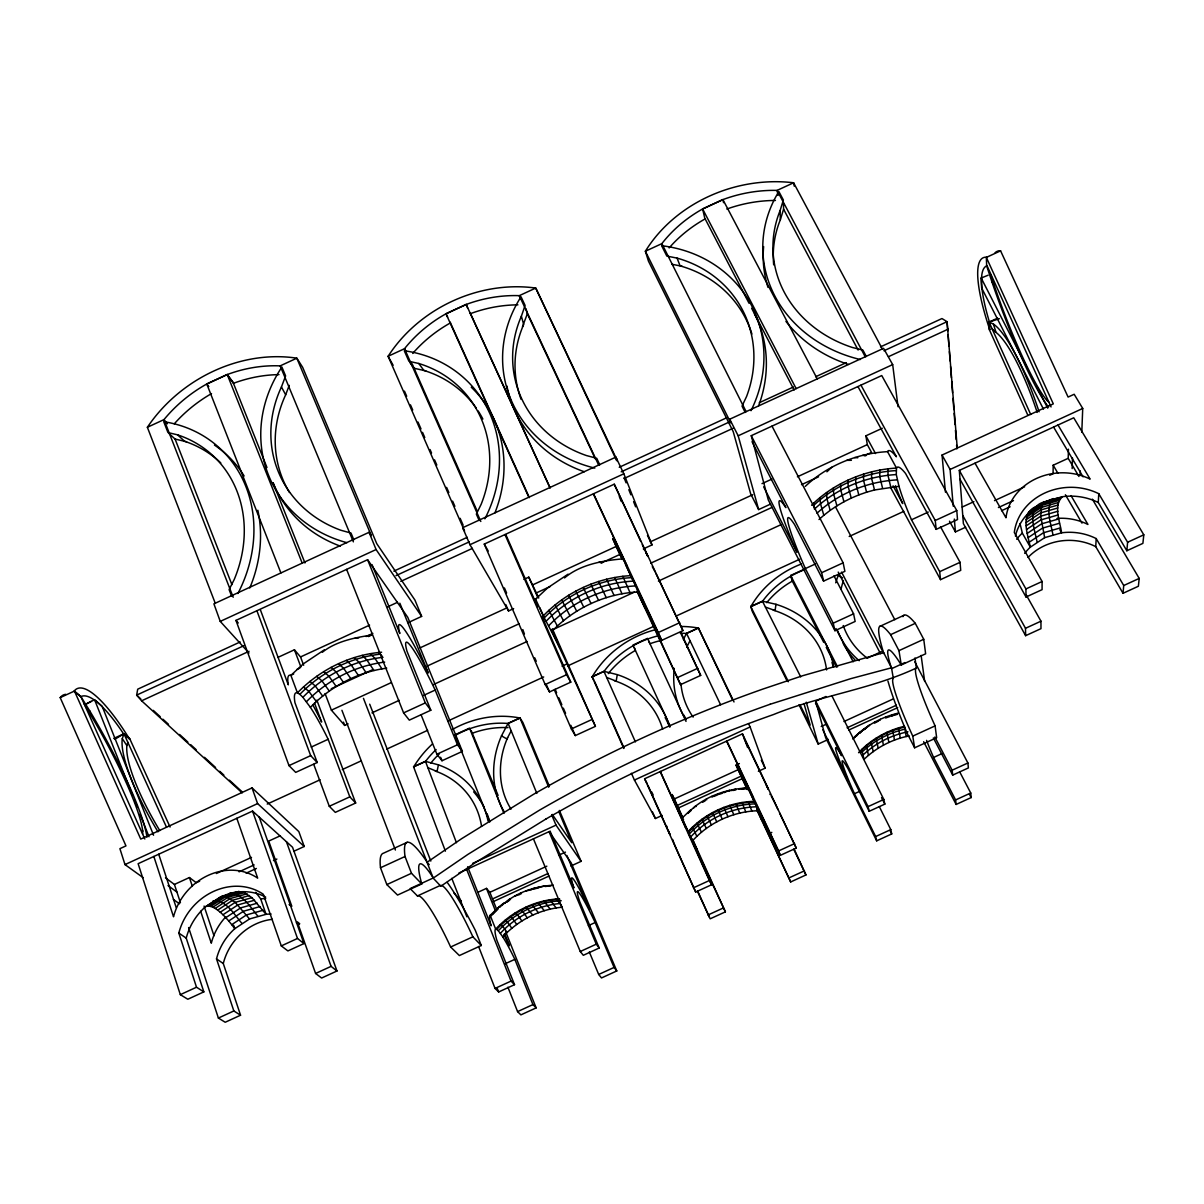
<?xml version="1.0" encoding="UTF-8"?>
<svg xmlns="http://www.w3.org/2000/svg" width="1204" height="1204" viewBox="0 0 1204 1204"><rect width="100%" height="100%" fill="white"/><g stroke="black" fill="none" stroke-linecap="round" stroke-linejoin="round"><path stroke-width="1.5" d="M1026.365 595.182L1040.963 621.189L1040.963 628.654L1025.627 635.682L963.381 523.62L959.317 470.403L1073.727 417.788L1143.8 534.817L1142.897 543.38L1126.839 550.755L1098.274 502.504L1098.77 493.7A56.799 50.312 -1.4 0 0 1014.31 532.499L1042.092 581.502L1042.077 589.659L1026.034 597.018L959.994 479.252M1068.445 449.197L1068.204 458.318L1053.184 465.211L1053.079 473.714L1049.737 475.264M142.644 834.131L142.734 830.67M1024.679 553.358A54.3 48.506 -0.4 0 1 1030.338 547.158C1027.644 533.823 1019.276 513.039 1036.96 506.116L1028.773 512.317M1072.162 468.582L1072.493 457.926M940.49 526.72L960.055 562.313L960.717 570.365L940.52 579.651L939.677 571.674L911.488 519.782A62.668 9.286 65.2 0 1 898.982 486.296L896.288 474.572C866.127 476.302 836.539 488.418 814.461 509.126L813.904 502.956C836.193 482.051 866.067 469.831 896.498 468.07A62.668 9.286 65.2 0 1 905.574 473.503L936.185 529.369L957.511 519.556L956.774 510.586L881.749 375.558L751.251 435.682L768.287 499.946L834.959 630.715L855.156 621.445L853.591 613.829L833.981 575.843M1080.169 474.587L1080.319 470.914M1081.794 432.341L1082.727 408.457L1074.179 394.265L1068.099 397.064L1000.584 250.838A113.913 26.503 65.9 0 0 995.076 252.795M820.014 497.583L820.526 503.799L823.807 515.282L819.006 519.511M1092.344 499.148L1139.21 578.417L1138.382 586.243L1123.031 593.286L1095.745 546.631L1096.197 538.579A54.3 48.506 -0.4 0 0 1061.597 532.8L1044.636 537.661L1030.338 547.158L1022.331 533.086L1019.999 523.544M1059.791 529.685L1061.597 532.8C1060.122 521.648 1052.943 505.77 1062.395 496.695A56.302 49.951 -1.2 0 1 1098.274 502.504M826.516 492.587L826.952 498.847L830.188 510.361L823.807 515.282M833.349 487.996L833.725 494.302L836.915 505.846L830.188 510.361M840.512 483.842L840.813 490.178L843.944 501.767L836.915 505.846M1123.031 593.286L1123.723 585.52L1096.197 538.579M1126.839 550.755L1127.606 542.251L1098.77 493.7M847.947 480.125L848.173 486.506L851.243 498.11L843.944 501.767M855.623 476.889L855.788 483.286L858.798 494.919L851.243 498.11M863.524 474.12L863.614 480.546L866.564 492.21L858.798 494.919M787.341 681.449L752.365 611.587L750.769 606.545L762.448 601.187L775.963 604.303L775.105 610.563L765.443 607.087M871.591 471.848L871.606 478.304L874.495 489.983L898.982 486.296M879.808 470.072L879.748 476.543L882.577 488.252M623.792 748.467L592.097 676.753L603.911 671.32L617.291 674.631L616.162 681.103L606.65 677.446M888.131 468.807L887.98 475.309L890.749 487.018M896.288 474.572L896.498 468.07L887.544 451.666C857.203 453.261 827.374 465.451 805.265 486.401M854.99 737.345L855.186 736.412C866.955 725.034 881.855 717.057 897.778 713.295L891.487 715.959L891.803 714.905M445.42 851.153L413.574 766.797L425.418 761.349L438.437 764.856L437.022 771.478L427.826 767.655M874.781 722.039L874.54 723.062L878.634 721.015M880.004 720.338L880.274 719.285M906.191 736.517L904.445 726.283C888.507 730.076 873.547 738.052 861.733 749.445L864.02 759.378C876.422 747.443 892.299 739.196 909.186 735.915M885.948 716.907L885.662 717.96L890.027 716.455M866.248 745.366L868.475 755.359M871.034 741.604L873.201 751.627M773.69 264.865A122.025 107.367 -1.7 0 1 780.342 219.745L783.593 209.195L783.458 203.687M780.342 219.745L780.072 210.64L783.368 200.014L778.853 191.526A133.298 117.104 -1.8 0 0 860.333 359.529M876.106 738.157L878.198 748.226M127.835 742.296L126.796 745.487L122.296 738.624L123.937 733.748L129.776 738.789L170.08 827.073M881.403 735.057L883.435 745.171M525.997 308.781L527.352 313.762L522.476 326.72M517.81 388.666A120.761 108.526 -11.4 0 1 523.68 324.478L521.377 316.216L525.094 305.44L521.031 296.786A131.913 118.383 -11.5 0 0 594.821 468.115M886.912 732.303L888.868 742.447M892.6 729.91L894.497 740.099M353.795 539.768L351.011 533.071L340.822 530.242A123.53 110.753 -22 0 1 281.435 386.981L285.604 375.934L281.902 367.039A133.855 120.024 -22 0 0 346.918 542.688M289.472 492.496A122.537 110.031 -22.1 0 1 285.679 394.777L289.231 385.37M898.455 727.908L900.276 738.112M683.405 639.505L686.521 633.349L698.365 627.901L734.019 701.962M686.671 647.3L690.012 640.663M504.07 811.616A95.312 83.678 -37.3 0 1 501.496 735.855L508.088 723.348L519.932 717.9L522.837 722.415L549.355 786.242M511.173 730.888L506.929 738.985L501.496 735.855M322.356 652.252C335.871 641.431 354.488 637.638 371.479 635.095L368.484 636.57M853.004 739.045L855.186 736.412L853.094 738.594M1062.395 496.695L1044.816 501.752L1041.671 505.409L1040.738 516.2L1044.636 537.661M687.71 813.272C703.061 796.973 725.937 788.786 748.045 787.943A47.197 0.933 65.2 0 1 752.681 796.581L726.539 741.062M501.361 905.935C515.041 892.766 534.561 886.415 553.298 885.166M856.164 736.096L859.671 732.348L856.119 736.336M564.525 577.92C580.373 564.465 602.843 560.582 623.16 558.837L680.561 684.655L700.683 675.414L680.606 631.814M858.572 752.711L861.733 749.445M859.4 752.485C871.395 739.918 887.213 731.264 904.053 727.231M687.815 813.437L691.277 810.352L690.87 809.645L681.931 818.269L685.618 827.344L660.364 771.448M794.053 848.91L805.943 874.947L790.682 881.945L768.438 833.951A47.392 0.948 65.2 0 1 758.068 810.728L754.336 801.322C729.323 801.999 704.852 813.212 688.011 831.723L711.564 884.759L695.701 892.029L644.607 778.762L742.462 733.853L796.25 848.067L780.358 855.352L759.092 810.187A47.392 0.948 65.2 0 0 754.336 801.322L748.045 787.943L738.865 789.102M697.372 891.141L710.149 918.818L725.395 911.849L688.402 832.31C705.183 813.859 729.564 802.692 754.487 802.014M690.735 836.9C707.395 818.554 731.626 807.463 756.383 806.8M692.601 840.738C709.201 822.452 733.371 811.391 758.068 810.728M558.987 898.876C534.967 900.08 511.911 911.518 495.672 929.142A47.498 5.478 66.1 0 0 496.71 939.857L514.529 984.676L498.652 991.961L495.055 988.424L478.575 946.494M505.334 903.135L504.25 902.759L499.284 906.642L490.178 915.341L495.672 929.142L496.77 929.383C512.949 911.819 535.915 900.411 559.845 899.222M507.922 987.22L517.585 1011.616L520.896 1014.867L536.156 1007.883L532.936 1004.587L514.845 959.347A47.498 5.478 66.1 0 0 502.79 936.908L498.351 930.782C514.469 913.294 537.36 901.916 561.214 900.727M500.382 933.326C515.763 916.59 537.315 905.574 559.995 903.527L562.238 907.199C539.618 909.231 518.126 920.217 502.79 936.908M492.391 914.513L498.05 909.065M693.519 808.08L695.761 805.807L696.153 806.529M811.616 505.259L813.904 502.956M505.815 534.606L537.706 607.057A62.217 2.137 65.3 0 1 535.584 599.156L547.564 587.943L568.092 574.157M554.427 690.012L571.373 728.947L575.301 735.584L595.408 726.358L567.054 663.871A62.473 2.152 65.3 0 0 551.613 631.739C573.962 608.11 605.552 593.527 638.045 591.977M631.001 575.647C597.937 577.273 565.82 592.097 543.064 616.117A62.473 2.152 65.3 0 0 545.337 624.379L570.771 682.171L549.551 691.924L545.186 684.534L484.279 544.088L614.251 484.204L682.924 630.61L661.673 640.377L630.911 575.181L631.799 577.649C598.9 579.274 566.933 594.023 544.268 617.923L551.613 631.739M546.149 621.219C568.694 597.41 600.51 582.721 633.274 581.126L625.493 564.465M548.618 625.869C571.057 602.15 602.752 587.522 635.366 585.942M324.297 649.859L303.303 663.886L290.886 675.354A63.105 9.813 65.1 0 0 288.298 684.835L260.44 609.961M313.732 764.344L329.294 806.289L335.314 812.369L355.677 803.008L349.822 796.852L328.15 739.286A63.36 9.888 65.2 0 0 310.406 707.365C330.633 686.446 357.769 671.982 386.725 668.16M381.608 652.237C349.792 654.795 319.557 670.041 297.433 692.872A63.36 9.888 65.2 0 0 294.965 702.745L317.209 762.508L295.702 772.381L288.99 765.609L235.954 620.391L367.596 559.709L407.765 617.321L462.381 751.371L442.003 760.747L436.901 754.216L421.084 714.8M293.716 673.909L290.886 675.354L297.433 692.872L299.871 694.332C321.137 672.344 349.928 657.565 380.404 654.148L382.18 656.255M310.406 707.365L302.896 697.312C324.057 675.414 352.712 660.695 383.053 657.309M306.448 701.706C327.142 680.305 355.014 665.707 384.663 662.11M506.357 902.157L509.442 899.222L510.511 899.629M826.922 471.802L831.708 467.272M861.808 752.304C873.547 741.002 888.386 733.07 904.234 729.308M862.666 755.359C875.097 743.395 891.035 735.132 907.966 731.821M813.814 505.319C835.997 484.52 865.736 472.344 896.017 470.598M817.004 513.205C838.797 493.143 867.813 481.555 897.281 479.854M1027.764 513.506L1042.498 503.739L1059.956 498.712M1026.997 515.131L1041.671 505.409L1059.069 500.397M1026.47 517.193L1041.084 507.501L1058.436 502.504M1026.169 519.661L1040.738 509.999L1058.03 505.033M1026.094 522.551L1040.617 512.904L1057.849 507.953M1026.244 525.802L1040.738 516.2L1057.91 511.248M1026.636 529.429L1041.069 519.842L1058.211 514.921M1027.238 533.402L1041.641 523.83L1058.722 518.939M1028.065 537.691L1042.423 528.15L1059.475 523.258M1029.089 542.282L1043.432 532.77L1060.423 527.894M271.096 914.017A54.586 48.642 -51.7 0 0 266.054 914.318L249.544 918.953L234.795 928.675A54.586 48.642 -51.7 0 0 216.509 958.896L233.847 1010.954L240.559 1015.213L225.208 1022.256L218.391 1018.057L188.607 927.562M299.736 923.784L297.298 921.812L315.598 973.464L321.618 978.039L336.969 970.996L292.542 847.255L252.539 811.075L138.129 863.689L180.329 994.654L187.809 999.245L203.837 991.885L186.229 938.127A56.618 50.101 -50.9 0 1 205.297 906.898L220.618 896.829L225.87 896.468L235.216 902.368L249.544 918.953M205.297 906.898L222.168 896.227M206.922 906.266L208.728 906.115L223.929 896.122L232.312 893.022C243.84 895.926 250.628 907.289 257.686 915.958M208.728 906.115L210.715 906.431L225.87 896.468L242.787 891.697L251.937 897.672L266.054 914.318L260.696 898.891L255.73 892.284M210.715 906.431L212.882 907.214L227.977 897.266L244.848 892.525M212.882 907.214L215.2 908.433L230.25 898.53L247.061 893.804M215.2 908.433L217.653 910.119L232.658 900.231L249.424 895.52M217.653 910.119L220.257 912.211L235.216 902.368L251.937 897.672M220.257 912.211L222.981 914.739L237.895 904.911L254.556 900.231M222.981 914.739L225.81 917.659L240.68 907.876L257.295 903.196M225.81 917.659L228.73 920.97L243.554 911.202L260.139 906.552M228.73 920.97L231.725 924.657L246.519 914.905L263.059 910.269M545.954 819.006L475.098 862.786L440.83 886.249L433.199 878.137L467.92 854.389L539.678 810.051A2450.215 1838.237 65.1 0 1 770.169 704.25M506.628 902.263L509.217 900.502M114.711 739.376L123.937 733.748L166.513 827.223M1053.38 498.576L1043.537 502.519M702.624 802.27L705.303 800.69M1044.816 501.752C1025.462 506.448 1034.642 528.857 1037.05 541.89M91.233 701.36L84.611 704.807L92.964 700.547M215.335 603.445L147.37 427.285L164 419.594A126.856 106.403 -34.1 0 1 206.787 383.986L227.044 374.625A126.856 106.403 -34.1 0 1 280.171 365.881L296.831 358.175L302.655 367.325L376.747 543.651L414.928 600.059L421.641 616.403L407.975 622.694M463.826 529.308L388.109 356.279L404.529 348.693A124.599 106.403 -25.8 0 1 445.992 313.777L465.993 304.537A124.599 106.403 -25.8 0 1 519.3 295.657L535.75 288.057L617.276 460.65L615.876 457.114L462.667 527.728L469.966 544.705L508.539 610.955L513.656 608.592M770.5 504.115L758.64 509.578L750.679 493.851L733.236 431.709L648.444 261.118L645.374 251.245L661.869 243.629A125.667 106.509 -15.9 0 1 702.624 208.969L722.701 199.683A125.667 106.509 -15.9 0 1 777.092 190.398L793.602 182.767L882.321 348.949M520.083 894.391L514.845 896.047M280.908 572.953L206.787 383.986L227.24 374.534L233.124 382.496L266.972 467.528M233.124 382.496L227.044 374.625M528.812 497.237L445.992 313.777L466.189 304.446L549.852 487.545M749.023 303.242L704.761 218.135L702.624 208.969L722.897 199.593L817.275 378.884M147.37 427.285A138.415 116.111 -34.2 0 1 296.831 358.175L371.314 535.629L369.071 532.303L213.906 603.851L220.242 621.399L248.972 653.019M1048.564 407.012A117.179 14.93 69.5 0 1 991.81 281.525L986.678 265.903L986.332 257.415L1000.584 250.838M220.242 621.399L376.084 549.551L421.641 616.403M143.141 877.656L124.99 864.592L119.903 848.669L125.968 845.885L60.2 697.628L74.437 691.066L80.924 696.664L89.608 710.676A117.932 17.97 61.1 0 1 146.948 837.231M129.776 738.789L129.445 738.94A114.32 28.429 64.8 0 0 74.076 691.231L80.924 696.664L144.826 839.007M240.168 641.958L137.707 689.185L136.654 695.114L141.605 700.803L242.154 792.864M393.843 571.147L467.272 537.3M619.247 467.272L726.825 417.698M759.257 402.738L793.406 387.011M815.605 376.777L846.352 362.615M880.5 346.872L941.964 318.548L947.066 321.679L957.27 448.249M794.234 186.153L793.602 182.767A137.121 116.231 -15.9 0 0 645.374 251.245L730.753 422.89L729.729 419.218L883.555 348.332L892.676 364.601L898.018 406.696M244.141 645.585L136.654 695.114L140.808 698.937M395.996 575.617L469.349 541.815M621.204 471.833L728.691 422.303M883.947 350.77L947.066 321.679L947.789 331.025M469.966 544.705L623.822 473.804L615.876 457.114M141.605 700.803L249.032 651.304M400.797 581.381L472.404 548.377M624.169 478.455L733.296 428.172M888.462 356.685L948.135 329.174M758.64 509.578L738.187 435.788L892.676 364.601M1027.87 415.275L989.372 329.715L989.056 322.085L997.634 318.127M277.913 657.399L294.423 649.784L300.533 656.948L303.664 665.255M387.598 606.876L397.516 602.301M989.372 329.715L989.718 329.565A113.898 25.69 65.8 0 1 986.678 257.25M113.718 738.443L123.937 733.748M300.533 656.948L369.583 625.132M366.106 636.51L372.864 633.394M523.906 579.395L528.797 577.137L538.745 597.982M532.92 584.783L616.132 546.466L612.686 538.504L622.152 558.822M762.012 483.632L771.854 479.102M864.698 455.579L871.545 452.433L867.301 444.622L865.902 435.803L882.291 428.263M536.487 592.85L550.093 586.574M601.142 563.081L619.864 554.457M331.25 688.733L372.202 669.875M419.985 647.887L507.004 607.824M650.326 541.845L752.711 494.724M797.409 476.799L867.301 444.622M643.463 548.843L652.011 544.915L623.822 473.804M801.503 484.67L818.585 476.799M325.065 693.534L331.386 710.164L391.165 682.653M427.029 666.143L519.255 623.702M650.777 563.171L772.05 507.366M331.386 710.164L344.675 725.425L348.076 723.845M371.961 712.873L399.231 700.322M433.335 684.624L527.111 641.476M552.696 629.707L634.538 592.052M658.407 581.081L781.17 524.598M945.441 492.165L942.055 455.052L1053.304 403.867L986.332 257.415M311.264 747.052L328.15 739.286M423.356 695.491L435.186 690.058L457.445 744.779L462.381 751.371M288.99 765.609L310.677 755.63L317.209 762.508M403.596 712.888L425.313 702.895L430.821 710.24L409.3 720.142L403.596 712.888L346.617 569.387M293.957 851.198L304.221 846.487L298.818 831.573L252.042 787.898L140.748 839.083L74.437 691.066M953.237 506.192L950.106 469.455L1082.727 408.457M124.99 864.592L257.611 803.595L304.221 846.487M562.057 666.173L567.054 663.871M267.213 804.076L320.129 779.756M342.312 769.552L361.08 760.913M386.68 749.144L427.646 730.316M448.129 720.895L543.696 676.949M567.596 665.962L654.63 625.929M676.814 615.741L799.697 559.228M849.196 536.472L903.813 511.354M545.186 684.534L566.587 674.692L570.771 682.171M661.673 640.377L658.302 632.521L679.748 622.664M823.702 642.349L792.307 581.096L790.682 575.467L805.055 568.86M834.959 630.715L833.228 623.175L805.371 568.574L815.409 563.954M911.488 519.782L928.254 512.076M454.962 734.816L469.515 728.119L503.979 813.392M658.407 635.787A89.036 82.384 -24.1 0 0 603.987 671.441L592.157 676.874A97.133 89.894 -24.1 0 1 655.698 629.647M680.305 633.244A89.036 82.384 -24.1 0 1 686.566 633.47L698.41 628.036L732.544 699.945M962.222 507.034L973.901 501.662M843.146 562.825L844.892 571.328L823.581 581.111L821.655 572.713L843.146 562.825L772.005 426.111M936.185 529.369L935.252 520.489L956.774 510.586M805.341 569.432A88.253 80.894 -12.3 0 0 762.493 601.308L750.814 606.665A96.29 88.268 -12.2 0 1 801.488 563.954M436.901 754.216L457.445 744.779M413.574 766.797L425.494 761.455A89.563 82.248 -38.3 0 1 436.119 749.565M455.338 735.358A89.563 82.248 -38.3 0 1 508.163 723.469L520.008 718.02A97.72 89.743 -38.3 0 0 452.162 729.609M329.294 806.289L349.822 796.852M994.504 500.638L1024.634 486.792M165.49 877.851L174.414 884.428L189.419 877.535L196.282 882.743L199.638 881.208M280.397 835.726L268.718 841.099L291.804 906.281A54.346 48.341 -51 0 0 289.095 904.58M998.402 507.531L1013.497 500.593M949.504 521.212L955.419 531.912L965.668 527.202M1001.562 510.707L1010.111 506.779M216.374 873.517L251.516 857.368M239.054 871.831L254.134 864.908M246.113 873.186L256.362 868.475M273.458 860.619L276.875 859.054M677.521 677.581L697.823 668.265M571.373 728.947L591.661 719.631M939.677 571.674L960.055 562.313M833.228 623.175L853.591 613.829M407.283 842.273L383.399 853.23A125.953 18.828 66.2 0 0 380.494 867.768L386.845 884.594L397.546 895.069L421.776 883.947A70.434 9.572 66 0 1 433.305 877.957L410.143 888.597L417.427 895.942A68.101 9.737 66.2 0 1 450.642 947.006L459.371 955.555L481.284 945.501L475.309 930.316A120.897 15.848 66.2 0 0 447.151 882.291M879.823 626.381L903.828 615.349M380.494 867.768L405.026 856.495A125.968 17.277 66.1 0 1 427.164 862.154M841.566 572.111L883.826 653.576A126.269 13.68 64.6 0 1 890.614 634.674L915.281 623.341L923.739 639.279L925.635 653.802L901.269 664.984A70.6 7.585 64.7 0 0 891.652 668.656L904.956 662.546M867.708 657.956L881.283 651.725M1026.034 597.018L1025.913 588.937L1042.092 581.502M1127.606 542.251L1143.8 534.817M386.845 884.594L411.482 873.291L421.776 883.947M901.269 664.984L898.967 650.657L923.739 639.279M631.423 773.299L634.433 780.057L750.122 726.96L748.527 723.619M281.3 945.908L297.493 938.473L303.95 943.56L287.891 950.919L281.3 945.908L263.3 894.256A57.115 50.448 -50.7 0 0 178.824 933.055L196.508 987.22L203.837 991.885M879.296 806.59L890.794 829.616L891.712 833.951L876.678 840.828L825.643 737.646L815.71 701.179L825.944 696.484M180.329 994.654L196.508 987.22M472.57 863.418L556.007 825.131L581.096 861.342L570.952 865.992M458.89 873.035L549.039 831.663L571.178 862.862L616.779 970.951L601.503 977.949L598.704 974.472L589.328 951.988M417.427 895.942L440.333 885.437M914.935 657.971L916.394 668.024C870.974 689.335 820.074 695.581 773.555 714.529A2393.507 1803.321 65.1 0 0 545.954 819.006M1025.627 635.682L1025.507 628.292L1040.963 621.189M1123.723 585.52L1139.21 578.417M747.278 789.643L736.05 765.097L739.376 763.577M821.203 726.524L826.11 724.266M683.571 819.924L672.058 794.459L674.33 798.959L737.932 769.777M843.974 721.527L893.157 698.967M478.138 892.194L486.446 888.386L489.862 892.314L496.68 909.321M558.807 855.186L565.459 852.131M677.265 805.446L740.957 776.219M847.104 727.803L896.363 705.213M489.862 892.314L546.827 866.188M218.391 1018.057L233.847 1010.954M315.598 973.464L331.085 966.361L336.969 970.996M634.433 780.057L655.412 818.509L662.155 815.409M677.355 808.441L743.169 778.251M758.369 771.282L765.112 768.182L750.122 726.96M799.004 704.731L818.193 744.072L828.337 739.406M848.639 730.106L897.687 707.606M492.526 898.936L547.88 873.547M493.249 901.63L548.994 876.06M450.642 947.006L472.886 936.817L481.284 945.501M935.102 725.877L936.652 737.706L914.634 747.804L912.752 736.111L935.102 725.877A68.282 7.886 64.6 0 1 916.394 668.024M876.678 840.828L875.654 836.554L854.464 793.722L859.46 791.434M926.598 740.37A46.685 4.997 64.6 0 0 933.597 757.451L941.919 753.629M768.438 833.951L771.824 832.4M504.702 963.983L514.845 959.347M588.38 925.635L595.152 922.535L614.07 967.429L616.779 970.951M883.811 799.426L884.835 804.121L869.183 811.285L868.069 806.635L883.811 799.426L831.889 695.807M693.414 887.83L709.397 880.515L711.564 884.759M967.896 762.99L968.377 767.926L952.71 775.105L952.138 770.214L967.896 762.99L914.799 661.869M780.358 855.352L778.627 850.912L794.625 843.583M495.055 988.424L511.038 981.094L514.529 984.676M580.268 951.521L596.266 944.177L599.201 948.015L583.308 955.299L580.268 951.521L533.432 838.827M875.654 836.554L890.794 829.616M970.74 793L971.176 797.56L956.126 804.453L955.6 799.938L970.74 793L959.663 771.794M708.042 914.965L723.378 907.951M789.087 877.851L804.453 870.823M517.585 1011.616L532.936 1004.587M598.704 974.472L614.07 967.429M296.921 669.424L299.856 668.145M713.641 796.536L717.93 794.73L717.629 793.948M532.078 888.838L544.118 886.069L549.611 885.933M1043.447 409.104L981.651 287.997L981.185 278.019L988.123 275.219M212.626 901.254C225.931 898.921 234.178 914.814 241.838 923.227M220.618 896.829L230.581 893.142L239.205 891.442L237.7 892.014A56.618 50.101 -50.9 0 1 265.708 897.085M719.405 794.234L722.34 793.225M531.581 889.786L526.193 890.855M731.264 790.607L735.659 789.102L735.885 789.884L732.845 790.486M770.169 704.25L850.746 678.665L891.502 667.799L893.368 678.589A68.267 7.074 64.7 0 0 912.752 736.111M1030.714 414.492L989.056 322.085L999.38 318.699M866.564 492.21L874.495 489.983M891.487 715.959L897.431 714.348M533.056 889.289L539.016 887.694M545.051 886.505L551.131 885.738M1061.055 497.478L1052.07 499.359C1045.328 509.789 1051.032 523.424 1052.898 534.606M239.19 891.667L229.046 893.714L232.312 893.022M742.04 789.071L746.676 788.786M846.788 460.334L851.379 460.304M355.33 637.894L358.717 637.954M598.839 562.313L602.436 562.509M854.659 457.58L857.775 457.761M862.711 455.338L865.857 455.714M745.201 412.445L742.04 406.139L746.615 396.387A121.965 110.151 -28.5 0 0 677.054 258.107L666.835 256.076L661.628 245.706A131.973 119.181 -28.5 0 1 751.01 410.699M671.666 264.203L682.156 266.295M476.077 407.87A120.46 107.984 -40.6 0 0 423.853 370.426L418.781 363.488L408.939 361.32L404.273 350.77A131.371 117.601 -40.6 0 1 484.881 518.834M425.825 370.862L414.086 368.273L409.977 362.72M500.111 924.627L502.76 926.312L507.17 932.453M220.799 462.938A122.778 107.171 -48.2 0 0 184.648 441.311L177.59 434.855L167.958 432.552L163.729 421.701A133.915 116.713 -48.2 0 1 237.88 593.542M169.132 433.636L175.077 439.039L186.575 441.778M504.837 920.428L507.441 922.129L511.82 928.299M509.819 916.545L512.392 918.276L516.727 924.476M515.026 913.023L517.554 914.769L521.874 920.985M520.444 909.848L522.942 911.624L527.232 917.839M500.382 906.988L499.284 906.642L491.292 915.627L490.178 915.341A47.302 5.448 66.1 0 0 491.127 925.831L467.649 866.805M526.058 907.033L532.755 915.085M531.822 904.625L538.444 912.692M537.721 902.609L544.268 910.706M543.726 900.998L550.198 909.125M549.792 899.809L556.188 907.951M555.917 899.042L559.995 903.527M520.444 893.263L521.467 893.699M989.056 322.085L993.466 324.102A105.606 23.343 72.4 0 1 1039.082 411.813M992.231 329.128L995.919 332.184L993.466 324.102M842.544 577.83L838.15 575.708A94.755 82.579 -17.3 0 0 835.726 582.826M303.513 686.957L308.916 691.442L316.366 701.556M309.94 681.419L315.282 685.964L322.672 696.108M316.697 676.302L321.965 680.892L329.309 691.081M323.741 671.621L328.948 676.257L336.232 686.476M178.824 933.055L186.229 938.127M216.509 958.896L223.282 963.531L240.559 1015.213M331.055 667.392L336.187 672.073L343.411 682.307M338.58 663.63L343.637 668.34L350.8 678.62M173.406 899.448L179.456 903.813M168.018 885.557L176.928 892.074M346.3 660.364L351.297 665.105L358.386 675.414M354.172 657.61L359.093 662.381L366.136 672.705M362.163 655.367L367.009 660.168L373.992 670.508M370.245 653.667L375.016 658.468L381.924 668.837M378.357 652.493L380.404 654.148M129.445 738.94L123.606 733.898A104.763 26.037 64.8 0 0 80.578 696.83M496.77 929.383L498.351 930.782M153.269 710.36L160.192 716.696M162.961 719.239L168.5 724.311M179.577 734.47L187.869 742.085M190.638 744.629L196.177 749.701M204.484 757.316L215.561 767.475M219.715 771.282L223.869 775.09M229.392 780.162L241.853 791.585M1046.592 400.074L1048.925 402.226M299.871 694.332L302.896 697.312M453.893 892.977L461.343 900.998M429.241 864.683L427.044 862.305L461.644 838.676L533.161 794.535A2423.306 1828.123 65.1 0 1 762.809 689.094L802.767 675.685L883.661 652.688L891.502 667.799M235.954 620.391L238.272 622.995M425.494 761.455L456.451 842.695M167.356 423.808L164 419.594L233.2 597.259M206.787 383.986L208.804 386.619M231.725 924.657L234.795 928.675L233.621 925.244M552.275 814.416L571.719 842.695L558.776 811.496M471.2 730.587L498.095 795.438M991.81 281.525L994.007 284.791L990.696 274.693M688.402 832.31L681.931 818.269L682.337 818.901M508.163 723.469L536.849 793.391M548.904 610.323L557.362 626.05M692.36 827.268L696.89 836.344M555.134 604.905L563.472 620.722M84.235 704.009L90.767 715.041L89.608 710.676M561.711 599.893L569.928 615.771M1058 425.012L1090.117 479.117A56.543 49.981 -2.1 0 0 1005.972 517.78L975.014 463.179M1053.666 427.194L1083.058 476.814M1068.204 458.318L1078.965 476.498M1053.184 465.211L1057.88 473.217M1071.033 495.642L1087.934 524.462A54.06 48.205 -1.1 0 0 1057.022 518.412M1065.389 494.754L1082.005 523.153M697.011 823.115L701.465 832.235M462.667 527.728L464.578 531.024M568.589 595.288L576.701 611.256M484.279 544.088L488.222 551.041M959.317 470.403L1025.913 588.937M942.055 455.052L950.106 469.455M393.151 365.309L388.109 356.279A135.932 116.126 -25.8 0 1 535.75 288.057L616.644 460.665M962.764 515.508L1025.507 628.292M860.965 385.13L935.252 520.489M858.061 386.77L896.408 456.783A62.412 9.196 65.3 0 0 887.544 451.666M575.768 591.134L583.744 607.162M865.902 435.803L875.534 453.562M893.067 485.844L902.699 503.588A62.412 9.196 65.3 0 1 895.46 485.754M281.435 386.981L285.679 394.777M890.343 487.123L940.52 579.651M701.917 819.262L706.312 828.442M406.139 351.643L404.529 348.693L480.817 521.482M866.293 356.489L862.907 350.108L852.357 347.474A123.004 108.059 -1.8 0 1 780.072 210.64M865.255 356.805L777.092 190.398L778.085 195.439M644.607 778.762L647.15 783.548M651.454 791.645L653.17 794.881M783.593 209.195L858.121 350.048M592.097 676.753L593.783 679.944M835.531 506.914L894.813 619.699M583.188 587.432L591.029 603.52M890.614 634.674L898.967 650.657M969.446 794.264L971.176 797.56M702.624 208.969L796.145 388.621M751.627 308.254L794.158 390.021M934.846 737.014L952.138 770.214M933.356 737.901L952.71 775.105M838.225 572.111L880.455 653.652M933.597 757.451L955.6 799.938M923.664 741.709L956.126 804.453M835.982 628.578L853.169 661.748M914.634 747.804L907.154 733.266A121.168 12.552 64.6 0 1 887.935 681.012M751.251 435.682L821.655 572.713M752.033 441.702L785.866 507.636A62.367 5.644 65.3 0 0 797.003 552.2L763.637 486.807M823.581 581.111L794.565 524.583A62.638 5.689 65.3 0 0 805.371 568.574M790.682 575.467L837.563 666.85M826.245 647.316L836.434 667.182M981.185 278.019L1026.41 366.452M1036.644 386.484L1047.751 408.171M729.729 419.218L738.187 435.788M603.987 671.441L635.411 741.875M762.493 601.308L800.705 676.874M746.134 411.663L661.869 243.629L662.832 246.85M881.569 797.62L884.835 804.121M750.769 606.545L788.424 681.705M800.148 705.092L810.187 725.139L803.971 703.527M707.079 815.755L711.413 824.966M590.818 584.196L598.538 600.344M890.057 830.625L891.712 833.951M815.71 701.179L868.069 806.635M815.514 703.151L841.596 755.691A46.474 3.025 64.9 0 0 848.083 780.824L822.768 729.669M869.183 811.285L848.173 768.95A46.655 3.04 64.9 0 0 854.464 793.722M445.992 313.777L447.632 317.119M598.644 581.457L606.229 597.666M761.304 760.191L765.112 768.182M647.481 535.404L652.011 544.915M744.373 738.925L768.363 789.403A47.212 1.309 65.1 0 0 766.391 785.58M777.98 809.66L774.804 802.978A47.392 1.324 65.1 0 0 771.297 796.311M779.575 813.001L796.25 848.067M720.579 704.731L686.566 633.47M794.008 849.813L805.943 874.947M640.724 541.379L614.251 484.204M642.304 544.72L647.812 556.383A62.262 1.4 65.3 0 0 645.72 552.335M655.909 573.495L682.924 630.61M680.772 633.229L700.683 675.414M466.189 304.446L467.588 307.893M726.87 741.002L778.627 850.912M748.226 788.68L755.179 803.866C730.346 804.543 706.041 815.665 689.32 834.056L683.104 820.571M736.05 765.097L747.157 788.71M756.669 808.937L762.222 820.737A47.197 0.933 65.2 0 1 757.105 809.419M756.744 809.78L790.682 881.945M599.773 464.804L596.732 458.288L586.453 455.563A121.739 109.248 -11.5 0 1 521.377 316.216M598.674 465.105L519.3 295.657L520.61 298.743M527.352 313.762L595.318 458.874M706.281 799.14L706.643 799.907M692.18 839.263L697.387 850.46L692.782 840.287M593.542 493.745L658.302 632.521M593.467 494.212L626.953 565.985L623.16 558.837M637.142 590.968L645.028 607.9L637.849 592.112M616.132 546.466L622.227 559.529M637.202 591.661L680.561 684.655M686.024 721.407L647.511 638.376L632.958 645.073L670.357 726.539M712.482 812.595L716.741 821.85M634.327 647.677L635.426 650.416A88.539 82.007 -24.1 0 0 608.246 673.608M614.055 595.468L606.605 579.229M470.162 312.844L550.198 488.026M1051.062 406.937L987.039 265.738A104.372 23.538 65.8 0 0 989.387 321.919L989.718 329.565M722.265 819.096L718.066 809.81M622.001 593.783L614.672 577.514M674.33 798.959L682.608 817.26M692.541 839.218L725.395 911.849M660.183 771.614L709.397 880.515M450.115 322.115L529.369 497.628M727.953 816.703L723.845 807.387M630.008 592.624L622.829 576.31M698.019 891.758L709.382 917.132M647.918 785.249L669.966 834.522A47.182 1.053 65.4 0 1 668.325 830.549M695.701 892.029L676.106 848.233A47.362 1.053 65.5 0 1 672.63 839.459M733.793 814.717L729.759 805.356M648.7 641.07L649.904 643.764A88.539 82.007 -24.1 0 1 660.484 640.603M652.523 812.053L655.412 818.509M594.595 681.479L623.913 747.774M552.35 628.789L595.408 726.358M528.797 577.137L537.842 597.635M552.154 630.083L559.679 647.15A62.217 2.137 65.3 0 0 551.477 629.782M412.099 363.774L477.341 511.504M479.177 520.534L476.348 514.108L481.148 504.295A121.423 108.676 -40.6 0 0 418.781 363.488M739.753 813.106L735.794 803.73M539.813 607.794L544.268 617.923L535.584 599.156M504.958 534.561L566.587 674.692M404.439 391.104L406.696 396.251M410.459 404.86L412.716 410.007M417.984 422.047L421.009 428.925M422.514 432.356L424.771 437.519M430.039 449.559L431.544 452.99M434.554 459.868L436.811 465.03M446.594 487.379L448.851 492.541M452.614 501.135L454.871 506.297M460.139 518.322L463.149 525.2M745.803 811.902L741.92 802.511M555.119 689.275L556.624 692.706M558.852 697.853L561.847 704.716M563.337 708.148L565.579 713.295M570.816 725.305L575.301 735.584M504.416 587.928L506.613 592.985M534.757 657.851L536.247 661.267M546.601 685.121L549.551 691.924M751.913 811.12L748.12 801.714M505.755 604.513L508.539 610.955M711.865 796.356L712.211 797.138M581.096 861.342L559.378 810.412M551.673 814.867L556.007 825.131M566.858 855.442L589.448 909.02A47.317 3.461 65.8 0 0 573.932 887.86L550.047 831.016M599.201 948.015L579.786 901.781A47.513 3.477 65.8 0 1 595.152 922.535M549.039 831.663L596.266 944.177M280.171 365.881L353.374 541.845M519.932 717.9L548.708 787.235M619.277 496.484L621.384 501.616M399.848 603.189L428.233 672.991A63.15 6.186 65.2 0 0 399.833 633.485L372.021 564.631M369.071 532.303L376.084 549.551M430.821 710.24L406.967 651.183A63.406 6.246 65.2 0 1 435.186 690.058M367.596 559.709L425.313 702.895M440.604 757.256L442.003 760.747M505.68 931.791L536.156 1007.883M486.446 888.386L495.491 910.976M504.521 933.551L509.382 945.727A47.302 5.448 66.1 0 0 503.814 934.62M455.654 736.562L489.772 821.986M273.188 483.135L304.958 562.96M153.555 835.23L102.144 706.251L94.544 699.629L132.47 795.091M624.063 477.717L626.095 482.849M628.819 489.697L630.866 494.829M633.59 501.677L635.622 506.809M466.685 869.454L511.038 981.094M227.24 374.534L302.204 563.141M134.547 800.299L137.301 807.237M140.055 814.19L149.025 836.75M677.054 258.107L680.109 265.888A121.002 109.413 -28.5 0 1 751.898 334.02M497.297 988.499L498.652 991.961M451.786 878.363L466.896 916.801M175.077 439.039L231.89 584.617M369.688 704.189L430.836 861.071M363.457 698.335L433.199 878.137M231.68 596.251L229.106 589.629L234.178 579.606A123.771 107.863 -48.2 0 0 177.59 434.855M405.026 856.495L411.482 873.291M341.921 710.3L395.394 850.039M343.426 722.144L344.675 725.425M316.833 700.141L355.677 803.008M294.423 649.784L300.91 666.986M314.515 703.121L321.649 722.039A63.105 9.813 65.1 0 0 312.634 704.641M742.462 733.853L747.609 747.518M256.903 610.744L310.677 755.63M723.529 791.931L723.815 792.714L729.549 790.306L729.805 791.103M286.447 841.746L331.085 966.361M252.042 787.898L257.611 803.595M259.191 817.095L303.95 943.56M252.539 811.075L297.493 938.473M236.812 818.299L257.671 878.122A56.844 50.116 -50 0 0 173.526 916.786L153.826 856.465M204.078 906.055L213.996 935.764M189.419 877.535L192.384 886.415M200.662 911.277L211.302 943.244A54.346 48.341 -51 0 1 225.705 916.951M174.414 884.428L180.434 902.714M158.732 854.238L176.266 907.726M791.224 576.806L792.443 581.035A87.772 80.533 -12.2 0 0 766.737 602.662M806.289 702.203L818.193 744.072M722.897 199.593L723.559 202.678M921.12 655.412L924.672 681.419M954.32 519.059L955.419 531.912M948.09 334.772L948.948 346M949.384 351.613L950.106 360.959M950.543 366.573L951.401 377.8M951.687 381.548L952.56 392.775M952.996 398.389L953.854 409.601M954.14 413.348L955.013 424.576M955.449 430.189L956.172 439.55M956.593 445.149L956.894 448.896M693.128 717.117A87.997 77.568 -26.2 0 1 680.907 683.586M614.341 680.651A87.877 77.538 -22.3 0 1 662.651 729.203M686.129 719.631A95.221 83.934 -26.2 0 1 674.285 668.416M681.374 626.486A97.133 89.894 -24.1 0 1 698.41 628.036M769.838 794.204A47.392 1.324 65.1 0 1 770.289 794.67M667.182 827.66A47.182 1.053 65.4 0 1 666.564 825.914M617.291 674.631A95.221 84.039 -22.3 0 1 669.71 727.156M665.15 717.584A94.725 83.723 -22.4 0 1 669.108 725.922M685.497 718.382A94.725 83.633 -26.1 0 1 683.857 715.071M511.008 809.148A88.088 77.342 -37.3 0 1 507.636 737.631M435.246 770.996A88.81 77.613 -33 0 1 481.555 826.35M430.791 763.11A89.066 81.872 -38.4 0 1 439.4 753.779M472.871 733.04A89.066 81.872 -38.4 0 1 507.998 727.622M413.664 766.903A97.72 89.743 -38.3 0 1 432.402 743.997M438.437 764.856A96.245 84.114 -33 0 1 488.041 820.993M473.654 791.856A95.733 83.798 -33.1 0 1 484.023 807.011M487.078 813.754A95.733 83.798 -33.1 0 1 489.456 820.812M867.377 658.287A87.561 76.319 -17.3 0 1 843.236 625.538M841.144 588.846A87.561 76.319 -17.3 0 1 843.447 580.509M773.254 610.142A86.733 76.033 -12.8 0 1 826.576 669.951M859.235 660.71A94.755 82.579 -17.3 0 1 837.171 629.647M775.963 604.303A93.972 82.384 -12.8 0 1 833.574 667.197M832.039 662.591A93.491 82.098 -12.8 0 1 833.033 666.083M854.975 659.942A94.258 82.278 -17.2 0 1 843.191 643.463M159.801 830.64A97.735 23.764 58.3 0 1 126.962 744.96M260.696 898.891A54.346 48.341 -51 0 1 265.708 898.59M89.578 713.129A108.811 16.57 61.1 0 1 142.704 831.392M157.995 831.798A105.756 25.736 58.3 0 1 122.296 738.624M223.282 963.531A54.135 48.31 -51.9 0 1 272.39 919.314M296.41 922.866A54.135 48.31 -51.9 0 1 299.299 924.266M60.2 697.628A114.305 29.242 64.8 0 1 65.753 694.332M441.522 885.407A68.116 8.925 66.1 0 1 472.886 936.817M902.925 616.674A126.285 15.261 64.6 0 1 915.281 623.341M1015.408 536.066A56.302 49.951 -1.2 0 1 1029.992 511.58M1046.983 400.435A108.27 13.801 69.5 0 1 993.45 283.106M995.317 331.898A97.449 21.537 72.4 0 1 1037.186 412.415M1028.035 557.467A53.849 48.175 -0.2 0 1 1095.745 546.631M1016.688 539.241A54.06 48.205 -1.1 0 1 1022.331 533.086M478.154 410.955A120.46 107.984 -40.6 0 1 482.879 419.037M521.091 399.367A120.761 108.526 -11.4 0 1 518.262 390.457M412.731 353.449A123.636 105.817 -25.8 0 1 450.462 322.883M470.312 313.702A123.636 105.817 -25.8 0 1 517.916 304.853M471.276 387.221A130.333 116.833 -40.6 0 1 494.859 513.024M524.417 633.996A62.473 2.829 65.3 0 1 522.852 629.602M652.312 566.723A62.518 1.4 65.3 0 1 655.126 571.945M643.628 549.415A62.262 1.4 65.3 0 1 644.306 549.792M584.331 471.757A130.86 117.616 -11.4 0 1 506.929 386.017M669.138 247.934A124.704 105.907 -15.8 0 1 705.168 218.887M726.825 209.044A124.704 105.907 -15.8 0 1 775.436 200.451M848.429 364.436A132.229 116.336 -1.7 0 1 785.941 321.378M768.001 287.395A132.229 116.336 -1.7 0 1 763.637 246.579M754.441 313.747A130.92 118.398 -28.5 0 1 758.58 405.868M174.279 423.838A125.863 105.817 -34.2 0 1 211.528 393.588M233.245 383.384A125.863 105.817 -34.2 0 1 278.997 374.625M214.447 445.059A132.846 115.96 -48.2 0 1 244.126 476.001M257.837 510.24A132.846 115.96 -48.2 0 1 249.785 587.958M340.386 546.149A132.771 119.226 -22.1 0 1 273.112 482.789M864.457 728.586L859.475 733.311L864.457 728.586M869.499 725.139L864.246 729.564L869.499 725.139"/></g></svg>
